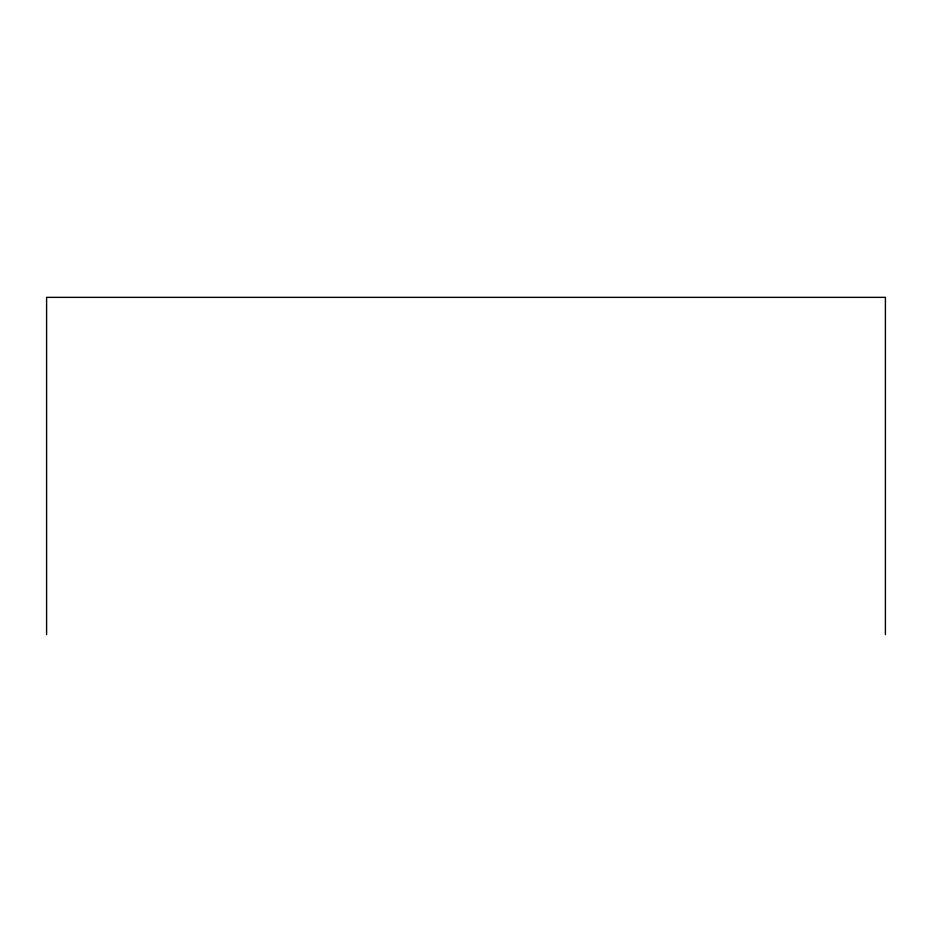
<?xml version="1.0" encoding="UTF-8"?>
<svg xmlns="http://www.w3.org/2000/svg" width="932" height="932" viewBox="0 0 932 932"><rect width="100%" height="100%" fill="white"/><g stroke="black" fill="none" stroke-linecap="round" stroke-linejoin="round"><path stroke-width="1.4" d="M885.4 634.645L885.4 297.355L46.6 297.355L46.6 634.645"/></g></svg>
